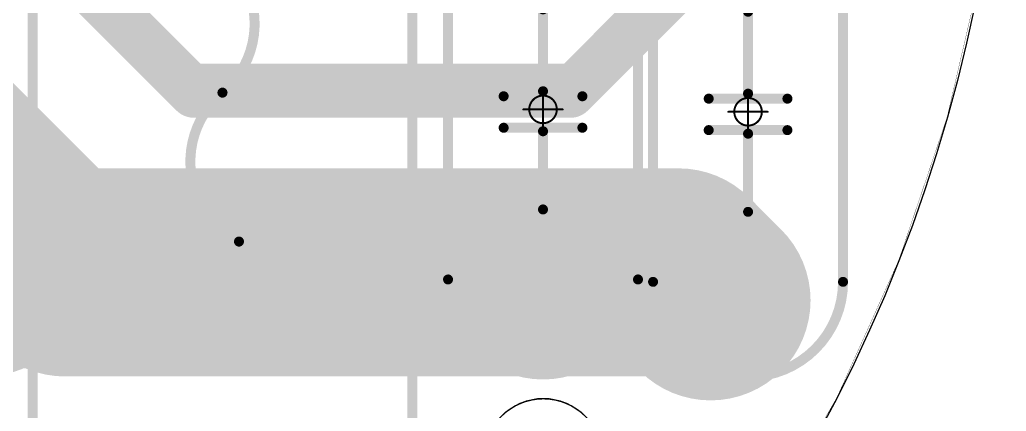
# Model space of a CAD drawing. Header units: millimetres. Extents: x 28 to 238, y 6 to 119.
# Drawn here: x 84.75 to 109.81, y 49.06 to 59 of the extents above; entities that cross this region are included whole.
import ezdxf

# ---------------------------------------------------------------- set-up
doc = ezdxf.new("R2010")
doc.units = ezdxf.units.MM
for name, color, linetype in [('BottomLayer', 5, 'Continuous'), ('BottomSolder', 6, 'Continuous'), ('KeepOutLayer', 6, 'Continuous'), ('Mechanical15', 56, 'Continuous'), ('MultiLayer', 9, 'Continuous'), ('PadHoleLayer', 156, 'Continuous'), ('TopLayer', 1, 'Continuous'), ('TopOverlay', 2, 'Continuous'), ('TopSolder', 216, 'Continuous'), ('ViaHoleLayer', 16, 'Continuous')]:
    doc.layers.add(name, color=color, linetype=linetype)

# ---------------------------------------------------------------- blocks, each defined once
blk = doc.blocks.new('FU_BLX_A_3')
at = {"layer": 'TopOverlay', "const_width": 0.254}
for points in [[(12.7, 4.826), (-13.97, 4.826)], [(12.7, -4.826), (-13.97, -4.826)]]:
    blk.add_lwpolyline(points, dxfattribs=at)
for points in [[(-3.782, -0.419, -0.535332), (0, 0)], [(3.782, 0.419, -0.535332), (0, 0)]]:
    blk.add_lwpolyline(points, format="xyb", dxfattribs=at)
at = {"layer": 'TopOverlay', "const_width": 0.127}
for points in [[(3.718, 0.419, 1), (3.845, 0.419, 1)], [(-0.064, 0, 1), (0.064, 0, 1)], [(-0.064, 0, 1), (0.064, 0, 1)]]:
    blk.add_lwpolyline(points, format="xyb", close=True, dxfattribs=at)
blk = doc.blocks.new('CBB_10_12_8_6')
at = {"layer": 'BottomLayer', "const_width": 1}
for points in [[(-5.5, 0, 1), (-4.5, 0, 1)], [(4.5, 0, 1), (5.5, 0, 1)]]:
    blk.add_lwpolyline(points, format="xyb", close=True, dxfattribs=at)
at = {"layer": 'BottomSolder', "const_width": 1.102}
for points in [[(-5.551, 0, 1), (-4.449, 0, 1)], [(4.449, 0, 1), (5.551, 0, 1)]]:
    blk.add_lwpolyline(points, format="xyb", close=True, dxfattribs=at)
at = {"layer": 'Mechanical15', "const_width": 0.05}
for points in [[(0, 0.5), (0, -0.5)], [(-0.5, 0), (0.5, 0)]]:
    blk.add_lwpolyline(points, dxfattribs=at)
at = {"layer": 'Mechanical15'}
for points, const_width in [([(-0.012, 0.5, 1), (0.012, 0.5, 1)], 0.025), ([(0.35, 0, 1), (-0.35, 0, 1)], 0.05), ([(-0.512, 0, 1), (-0.487, 0, 1)], 0.025), ([(-0.362, 0, 1), (-0.337, 0, 1)], 0.025), ([(0.337, 0, 1), (0.362, 0, 1)], 0.025), ([(0.487, 0, 1), (0.512, 0, 1)], 0.025), ([(-0.012, -0.5, 1), (0.012, -0.5, 1)], 0.025)]:
    blk.add_lwpolyline(points, format="xyb", close=True, dxfattribs=dict(at, const_width=const_width))
at = {"layer": 'MultiLayer', "const_width": 1}
for points in [[(-5.5, 0, 1), (-4.5, 0, 1)], [(4.5, 0, 1), (5.5, 0, 1)]]:
    blk.add_lwpolyline(points, format="xyb", close=True, dxfattribs=at)
at = {"layer": 'PadHoleLayer', "const_width": 0.5}
for points in [[(-5.25, 0, 1), (-4.75, 0, 1)], [(4.75, 0, 1), (5.25, 0, 1)]]:
    blk.add_lwpolyline(points, format="xyb", close=True, dxfattribs=at)
at = {"layer": 'TopLayer', "const_width": 1}
for points in [[(-5.5, 0, 1), (-4.5, 0, 1)], [(4.5, 0, 1), (5.5, 0, 1)]]:
    blk.add_lwpolyline(points, format="xyb", close=True, dxfattribs=at)
at = {"layer": 'TopOverlay', "const_width": 0.254}
for points in [[(-4.318, -2.413, -1), (-4.318, 2.413)], [(4.318, 2.413, -1), (4.318, -2.413)]]:
    blk.add_lwpolyline(points, format="xyb", dxfattribs=at)
for points in [[(-4.318, 2.413), (4.318, 2.413)], [(-0.466, 1), (-0.466, -1)], [(0.334, 1), (0.334, -1)], [(-2.54, 0), (-0.555, 0)], [(0.461, 0), (2.54, 0)], [(-4.318, -2.413), (4.318, -2.413)]]:
    blk.add_lwpolyline(points, dxfattribs=at)
at = {"layer": 'TopOverlay', "const_width": 0.127}
for points in [[(-4.381, 2.413, 1), (-4.255, 2.413, 1)], [(-4.381, 2.413, 1), (-4.255, 2.413, 1)], [(4.255, 2.413, 1), (4.381, 2.413, 1)], [(4.255, 2.413, 1), (4.381, 2.413, 1)], [(-0.529, 1, 1), (-0.402, 1, 1)], [(0.27, 1, 1), (0.397, 1, 1)], [(-2.603, 0, 1), (-2.477, 0, 1)], [(-0.619, 0, 1), (-0.492, 0, 1)], [(0.397, 0, 1), (0.524, 0, 1)], [(2.477, 0, 1), (2.603, 0, 1)], [(-0.529, -1, 1), (-0.402, -1, 1)], [(0.27, -1, 1), (0.397, -1, 1)], [(-4.381, -2.413, 1), (-4.255, -2.413, 1)], [(-4.381, -2.413, 1), (-4.255, -2.413, 1)], [(4.255, -2.413, 1), (4.381, -2.413, 1)], [(4.255, -2.413, 1), (4.381, -2.413, 1)]]:
    blk.add_lwpolyline(points, format="xyb", close=True, dxfattribs=at)
at = {"layer": 'TopSolder', "const_width": 1.102}
for points in [[(-5.551, 0, 1), (-4.449, 0, 1)], [(4.449, 0, 1), (5.551, 0, 1)]]:
    blk.add_lwpolyline(points, format="xyb", close=True, dxfattribs=at)
blk = doc.blocks.new('CBB_10_12_8_7')
at = {"layer": 'BottomLayer', "const_width": 1}
for points in [[(-5.5, 0, 1), (-4.5, 0, 1)], [(4.5, 0, 1), (5.5, 0, 1)]]:
    blk.add_lwpolyline(points, format="xyb", close=True, dxfattribs=at)
at = {"layer": 'BottomSolder', "const_width": 1.102}
for points in [[(-5.551, 0, 1), (-4.449, 0, 1)], [(4.449, 0, 1), (5.551, 0, 1)]]:
    blk.add_lwpolyline(points, format="xyb", close=True, dxfattribs=at)
at = {"layer": 'Mechanical15', "const_width": 0.05}
for points in [[(0, 0.5), (0, -0.5)], [(-0.5, 0), (0.5, 0)]]:
    blk.add_lwpolyline(points, dxfattribs=at)
at = {"layer": 'Mechanical15'}
for points, const_width in [([(-0.012, 0.5, 1), (0.012, 0.5, 1)], 0.025), ([(0.35, 0, 1), (-0.35, 0, 1)], 0.05), ([(-0.512, 0, 1), (-0.487, 0, 1)], 0.025), ([(-0.362, 0, 1), (-0.337, 0, 1)], 0.025), ([(0.337, 0, 1), (0.362, 0, 1)], 0.025), ([(0.487, 0, 1), (0.512, 0, 1)], 0.025), ([(-0.012, -0.5, 1), (0.012, -0.5, 1)], 0.025)]:
    blk.add_lwpolyline(points, format="xyb", close=True, dxfattribs=dict(at, const_width=const_width))
at = {"layer": 'MultiLayer', "const_width": 1}
for points in [[(-5.5, 0, 1), (-4.5, 0, 1)], [(4.5, 0, 1), (5.5, 0, 1)]]:
    blk.add_lwpolyline(points, format="xyb", close=True, dxfattribs=at)
at = {"layer": 'PadHoleLayer', "const_width": 0.5}
for points in [[(-5.25, 0, 1), (-4.75, 0, 1)], [(4.75, 0, 1), (5.25, 0, 1)]]:
    blk.add_lwpolyline(points, format="xyb", close=True, dxfattribs=at)
at = {"layer": 'TopLayer', "const_width": 1}
for points in [[(-5.5, 0, 1), (-4.5, 0, 1)], [(4.5, 0, 1), (5.5, 0, 1)]]:
    blk.add_lwpolyline(points, format="xyb", close=True, dxfattribs=at)
at = {"layer": 'TopOverlay', "const_width": 0.254}
for points in [[(-4.318, -2.413, -1), (-4.318, 2.413)], [(4.318, 2.413, -1), (4.318, -2.413)]]:
    blk.add_lwpolyline(points, format="xyb", dxfattribs=at)
for points in [[(-4.318, 2.413), (4.318, 2.413)], [(-0.466, 1), (-0.466, -1)], [(0.334, 1), (0.334, -1)], [(-2.54, 0), (-0.555, 0)], [(0.461, 0), (2.54, 0)], [(-4.318, -2.413), (4.318, -2.413)]]:
    blk.add_lwpolyline(points, dxfattribs=at)
at = {"layer": 'TopOverlay', "const_width": 0.127}
for points in [[(-4.381, 2.413, 1), (-4.255, 2.413, 1)], [(-4.381, 2.413, 1), (-4.255, 2.413, 1)], [(4.255, 2.413, 1), (4.381, 2.413, 1)], [(4.255, 2.413, 1), (4.381, 2.413, 1)], [(-0.529, 1, 1), (-0.402, 1, 1)], [(0.27, 1, 1), (0.397, 1, 1)], [(-2.603, 0, 1), (-2.477, 0, 1)], [(-0.619, 0, 1), (-0.492, 0, 1)], [(0.397, 0, 1), (0.524, 0, 1)], [(2.477, 0, 1), (2.603, 0, 1)], [(-0.529, -1, 1), (-0.402, -1, 1)], [(0.27, -1, 1), (0.397, -1, 1)], [(-4.381, -2.413, 1), (-4.255, -2.413, 1)], [(-4.381, -2.413, 1), (-4.255, -2.413, 1)], [(4.255, -2.413, 1), (4.381, -2.413, 1)], [(4.255, -2.413, 1), (4.381, -2.413, 1)]]:
    blk.add_lwpolyline(points, format="xyb", close=True, dxfattribs=at)
at = {"layer": 'TopSolder', "const_width": 1.102}
for points in [[(-5.551, 0, 1), (-4.449, 0, 1)], [(4.449, 0, 1), (5.551, 0, 1)]]:
    blk.add_lwpolyline(points, format="xyb", close=True, dxfattribs=at)

msp = doc.modelspace()

# ---------------------------------------------------------------- linework, layer by layer
for centre, radius in [((70.558, 67.272), 39.25), ((98.051, 47.875), 1.507)]:
    msp.add_circle(centre, radius)
at = {"layer": 'BottomLayer'}
for points, const_width in [([(82.686, 63.641), (89.179, 57.148)], 1.27), ([(77.904, 60.484), (85.903, 52.485)], 5.08), ([(98.735, 57.148), (103.252, 61.666)], 1.27), ([(89.179, 57.148), (98.735, 57.148)], 1.27), ([(85.903, 52.485), (101.693, 52.485)], 5.08), ([(101.693, 52.485), (102.3, 51.878)], 5.08)]:
    msp.add_lwpolyline(points, dxfattribs=dict(at, const_width=const_width))
for points, const_width in [([(88.862, 57.148, 1), (89.497, 57.148, 1)], 0.635), ([(88.862, 57.148, 1), (89.497, 57.148, 1)], 0.635), ([(98.417, 57.148, 1), (99.052, 57.148, 1)], 0.635), ([(98.417, 57.148, 1), (99.052, 57.148, 1)], 0.635), ([(84.681, 56.02, 1), (85.031, 56.02, 1)], 0.35), ([(85.225, 54.949, 1), (85.575, 54.949, 1)], 0.35), ([(93.816, 54.812, 1), (94.166, 54.812, 1)], 0.35), ([(84.633, 52.485, 1), (87.173, 52.485, 1)], 2.54), ([(84.633, 52.485, 1), (87.173, 52.485, 1)], 2.54), ([(87.198, 54.711, 1), (87.548, 54.711, 1)], 0.35), ([(88.509, 54.609, 1), (88.859, 54.609, 1)], 0.35), ([(90.754, 54.54, 1), (91.104, 54.54, 1)], 0.35), ([(91.894, 54.574, 1), (92.244, 54.574, 1)], 0.35), ([(93, 54.574, 1), (93.35, 54.574, 1)], 0.35), ([(95.415, 54.643, 1), (95.765, 54.643, 1)], 0.35), ([(97.032, 54.609, 1), (97.382, 54.609, 1)], 0.35), ([(100.423, 52.485, 1), (102.963, 52.485, 1)], 2.54), ([(100.423, 52.485, 1), (102.963, 52.485, 1)], 2.54), ([(99.685, 54.66, 1), (100.035, 54.66, 1)], 0.35), ([(101.097, 54.762, 1), (101.447, 54.762, 1)], 0.35), ([(85.974, 54.37, 1), (86.324, 54.37, 1)], 0.35), ([(89.784, 54.438, 1), (90.134, 54.438, 1)], 0.35), ([(98.478, 54.421, 1), (98.828, 54.421, 1)], 0.35), ([(102.203, 54.302, 1), (102.553, 54.302, 1)], 0.35), ([(101.03, 51.878, 1), (103.57, 51.878, 1)], 2.54), ([(87.488, 54.013, 1), (87.838, 54.013, 1)], 0.35), ([(88.611, 53.86, 1), (88.961, 53.86, 1)], 0.35), ([(94.208, 53.911, 1), (94.558, 53.911, 1)], 0.35), ([(96.045, 53.911, 1), (96.395, 53.911, 1)], 0.35), ([(84.953, 53.69, 1), (85.303, 53.69, 1)], 0.35), ([(86.909, 53.554, 1), (87.259, 53.554, 1)], 0.35), ([(89.699, 53.69, 1), (90.049, 53.69, 1)], 0.35), ([(91.026, 53.656, 1), (91.376, 53.656, 1)], 0.35), ([(92.625, 53.656, 1), (92.975, 53.656, 1)], 0.35), ([(100.315, 53.656, 1), (100.665, 53.656, 1)], 0.35), ([(95.109, 53.367, 1), (95.459, 53.367, 1)], 0.35), ([(97.27, 53.418, 1), (97.62, 53.418, 1)], 0.35), ([(98.767, 53.452, 1), (99.117, 53.452, 1)], 0.35), ([(99.634, 53.298, 1), (99.984, 53.298, 1)], 0.35), ([(101.421, 53.418, 1), (101.771, 53.418, 1)], 0.35), ([(87.947, 53.06, 1), (88.297, 53.06, 1)], 0.35), ([(103.292, 53.163, 1), (103.642, 53.163, 1)], 0.35), ([(85.871, 52.873, 1), (86.221, 52.873, 1)], 0.35), ([(87.08, 52.822, 1), (87.43, 52.822, 1)], 0.35), ([(88.934, 52.89, 1), (89.284, 52.89, 1)], 0.35), ([(90.397, 52.873, 1), (90.747, 52.873, 1)], 0.35), ([(91.86, 52.907, 1), (92.21, 52.907, 1)], 0.35), ([(96.249, 52.805, 1), (96.599, 52.805, 1)], 0.35), ([(101.914, 52.958, 1), (102.264, 52.958, 1)], 0.35), ([(93.051, 52.703, 1), (93.401, 52.703, 1)], 0.35), ([(94.106, 52.771, 1), (94.456, 52.771, 1)], 0.35), ([(95.143, 52.312, 1), (95.493, 52.312, 1)], 0.35), ([(99.294, 52.397, 1), (99.644, 52.397, 1)], 0.35), ([(101.046, 52.397, 1), (101.396, 52.397, 1)], 0.35), ([(85.327, 51.937, 1), (85.677, 51.937, 1)], 0.35), ([(86.722, 51.904, 1), (87.072, 51.904, 1)], 0.35), ([(87.981, 51.87, 1), (88.331, 51.87, 1)], 0.35), ([(89.155, 51.819, 1), (89.505, 51.819, 1)], 0.35), ([(90.227, 51.819, 1), (90.577, 51.819, 1)], 0.35), ([(91.179, 51.853, 1), (91.529, 51.853, 1)], 0.35), ([(92.03, 51.887, 1), (92.38, 51.887, 1)], 0.35), ([(92.932, 51.887, 1), (93.282, 51.887, 1)], 0.35), ([(99.873, 51.802, 1), (100.223, 51.802, 1)], 0.35), ([(94.225, 51.699, 1), (94.575, 51.699, 1)], 0.35), ([(96.164, 51.716, 1), (96.514, 51.716, 1)], 0.35), ([(101.063, 51.138, 1), (101.413, 51.138, 1)], 0.35), ([(85.153, 50.972, 1), (85.503, 50.972, 1)], 0.35), ([(86.777, 50.883, 1), (87.127, 50.883, 1)], 0.35), ([(87.845, 50.781, 1), (88.195, 50.781, 1)], 0.35), ([(89.937, 50.781, 1), (90.287, 50.781, 1)], 0.35), ([(90.737, 50.866, 1), (91.087, 50.866, 1)], 0.35), ([(91.69, 50.781, 1), (92.04, 50.781, 1)], 0.35), ([(93.765, 50.798, 1), (94.115, 50.798, 1)], 0.35), ([(88.781, 50.747, 1), (89.131, 50.747, 1)], 0.35), ([(92.796, 50.764, 1), (93.146, 50.764, 1)], 0.35), ([(95.058, 50.747, 1), (95.408, 50.747, 1)], 0.35), ([(96.198, 50.747, 1), (96.548, 50.747, 1)], 0.35), ([(99.26, 50.764, 1), (99.61, 50.764, 1)], 0.35), ([(100.417, 50.56, 1), (100.767, 50.56, 1)], 0.35), ([(101.727, 50.032, 1), (102.077, 50.032, 1)], 0.35), ([(102.867, 49.93, 1), (103.217, 49.93, 1)], 0.35)]:
    msp.add_lwpolyline(points, format="xyb", close=True, dxfattribs=dict(at, const_width=const_width))
at = {"layer": 'KeepOutLayer', "const_width": 0.00645}
msp.add_lwpolyline([(34.052, 52.857, -3.804617), (64.049, 28.566)], format="xyb", dxfattribs=at)
msp.add_lwpolyline([(34.052, 52.857, -3.804617), (64.049, 28.566)], format="xyb", dxfattribs=at)
at = {"layer": 'KeepOutLayer', "const_width": 0.0254}
msp.add_lwpolyline([(99.551, 47.875, 1), (96.551, 47.875, 1)], format="xyb", close=True, dxfattribs=at)
at = {"layer": 'MultiLayer'}
for p, q in [((97.903, 49.375), (97.613, 49.317)), ((98.051, 49.375), (97.903, 49.375)), ((98.198, 49.375), (98.051, 49.375)), ((98.488, 49.317), (98.198, 49.375)), ((97.34, 49.204), (97.094, 49.04)), ((97.613, 49.317), (97.34, 49.204)), ((98.761, 49.204), (98.488, 49.317)), ((99.007, 49.04), (98.761, 49.204))]:
    msp.add_line(p, q, dxfattribs=at)
at = {"layer": 'MultiLayer', "const_width": 0.35}
for points in [[(84.681, 56.02, 1), (85.031, 56.02, 1)], [(85.225, 54.949, 1), (85.575, 54.949, 1)], [(93.816, 54.812, 1), (94.166, 54.812, 1)], [(87.198, 54.711, 1), (87.548, 54.711, 1)], [(88.509, 54.609, 1), (88.859, 54.609, 1)], [(90.754, 54.54, 1), (91.104, 54.54, 1)], [(91.894, 54.574, 1), (92.244, 54.574, 1)], [(93, 54.574, 1), (93.35, 54.574, 1)], [(95.415, 54.643, 1), (95.765, 54.643, 1)], [(97.032, 54.609, 1), (97.382, 54.609, 1)], [(99.685, 54.66, 1), (100.035, 54.66, 1)], [(101.097, 54.762, 1), (101.447, 54.762, 1)], [(85.974, 54.37, 1), (86.324, 54.37, 1)], [(89.784, 54.438, 1), (90.134, 54.438, 1)], [(98.478, 54.421, 1), (98.828, 54.421, 1)], [(102.203, 54.302, 1), (102.553, 54.302, 1)], [(87.488, 54.013, 1), (87.838, 54.013, 1)], [(88.611, 53.86, 1), (88.961, 53.86, 1)], [(94.208, 53.911, 1), (94.558, 53.911, 1)], [(96.045, 53.911, 1), (96.395, 53.911, 1)], [(84.953, 53.69, 1), (85.303, 53.69, 1)], [(86.909, 53.554, 1), (87.259, 53.554, 1)], [(89.699, 53.69, 1), (90.049, 53.69, 1)], [(91.026, 53.656, 1), (91.376, 53.656, 1)], [(92.625, 53.656, 1), (92.975, 53.656, 1)], [(100.315, 53.656, 1), (100.665, 53.656, 1)], [(95.109, 53.367, 1), (95.459, 53.367, 1)], [(97.27, 53.418, 1), (97.62, 53.418, 1)], [(98.767, 53.452, 1), (99.117, 53.452, 1)], [(99.634, 53.298, 1), (99.984, 53.298, 1)], [(101.421, 53.418, 1), (101.771, 53.418, 1)], [(87.947, 53.06, 1), (88.297, 53.06, 1)], [(103.292, 53.163, 1), (103.642, 53.163, 1)], [(85.871, 52.873, 1), (86.221, 52.873, 1)], [(87.08, 52.822, 1), (87.43, 52.822, 1)], [(88.934, 52.89, 1), (89.284, 52.89, 1)], [(90.397, 52.873, 1), (90.747, 52.873, 1)], [(91.86, 52.907, 1), (92.21, 52.907, 1)], [(96.249, 52.805, 1), (96.599, 52.805, 1)], [(101.914, 52.958, 1), (102.264, 52.958, 1)], [(93.051, 52.703, 1), (93.401, 52.703, 1)], [(94.106, 52.771, 1), (94.456, 52.771, 1)], [(95.143, 52.312, 1), (95.493, 52.312, 1)], [(99.294, 52.397, 1), (99.644, 52.397, 1)], [(101.046, 52.397, 1), (101.396, 52.397, 1)], [(85.327, 51.937, 1), (85.677, 51.937, 1)], [(86.722, 51.904, 1), (87.072, 51.904, 1)], [(87.981, 51.87, 1), (88.331, 51.87, 1)], [(89.155, 51.819, 1), (89.505, 51.819, 1)], [(90.227, 51.819, 1), (90.577, 51.819, 1)], [(91.179, 51.853, 1), (91.529, 51.853, 1)], [(92.03, 51.887, 1), (92.38, 51.887, 1)], [(92.932, 51.887, 1), (93.282, 51.887, 1)], [(99.873, 51.802, 1), (100.223, 51.802, 1)], [(94.225, 51.699, 1), (94.575, 51.699, 1)], [(96.164, 51.716, 1), (96.514, 51.716, 1)], [(101.063, 51.138, 1), (101.413, 51.138, 1)], [(85.153, 50.972, 1), (85.503, 50.972, 1)], [(86.777, 50.883, 1), (87.127, 50.883, 1)], [(87.845, 50.781, 1), (88.195, 50.781, 1)], [(89.937, 50.781, 1), (90.287, 50.781, 1)], [(90.737, 50.866, 1), (91.087, 50.866, 1)], [(91.69, 50.781, 1), (92.04, 50.781, 1)], [(93.765, 50.798, 1), (94.115, 50.798, 1)], [(88.781, 50.747, 1), (89.131, 50.747, 1)], [(92.796, 50.764, 1), (93.146, 50.764, 1)], [(95.058, 50.747, 1), (95.408, 50.747, 1)], [(96.198, 50.747, 1), (96.548, 50.747, 1)], [(99.26, 50.764, 1), (99.61, 50.764, 1)], [(100.417, 50.56, 1), (100.767, 50.56, 1)], [(101.727, 50.032, 1), (102.077, 50.032, 1)], [(102.867, 49.93, 1), (103.217, 49.93, 1)]]:
    msp.add_lwpolyline(points, format="xyb", close=True, dxfattribs=at)
at = {"layer": 'TopLayer'}
for points, const_width in [([(82.686, 63.641), (89.075, 57.253)], 1.27), ([(77.904, 60.484), (83.843, 54.545)], 5.08), ([(98.839, 57.253), (103.252, 61.666)], 1.27), ([(89.075, 57.253), (98.839, 57.253)], 1.27), ([(81.42, 54.809), (83.539, 52.69)], 5.08), ([(83.843, 52.69), (83.843, 54.545)], 5.08), ([(83.843, 52.69), (101.488, 52.69)], 5.08), ([(83.843, 52.485), (83.843, 52.69)], 5.08), ([(101.488, 52.69), (102.3, 51.878)], 5.08)]:
    msp.add_lwpolyline(points, dxfattribs=dict(at, const_width=const_width))
for points, const_width in [([(88.757, 57.253, 1), (89.392, 57.253, 1)], 0.635), ([(88.757, 57.253, 1), (89.392, 57.253, 1)], 0.635), ([(98.522, 57.253, 1), (99.157, 57.253, 1)], 0.635), ([(98.522, 57.253, 1), (99.157, 57.253, 1)], 0.635), ([(82.573, 54.545, 1), (85.113, 54.545, 1)], 2.54), ([(82.573, 54.545, 1), (85.113, 54.545, 1)], 2.54), ([(84.681, 56.02, 1), (85.031, 56.02, 1)], 0.35), ([(82.269, 52.69, 1), (84.809, 52.69, 1)], 2.54), ([(82.573, 52.69, 1), (85.113, 52.69, 1)], 2.54), ([(82.573, 52.69, 1), (85.113, 52.69, 1)], 2.54), ([(82.573, 52.69, 1), (85.113, 52.69, 1)], 2.54), ([(85.225, 54.949, 1), (85.575, 54.949, 1)], 0.35), ([(93.816, 54.812, 1), (94.166, 54.812, 1)], 0.35), ([(100.218, 52.69, 1), (102.758, 52.69, 1)], 2.54), ([(100.218, 52.69, 1), (102.758, 52.69, 1)], 2.54), ([(82.573, 52.485, 1), (85.113, 52.485, 1)], 2.54), ([(87.198, 54.711, 1), (87.548, 54.711, 1)], 0.35), ([(88.509, 54.609, 1), (88.859, 54.609, 1)], 0.35), ([(90.754, 54.54, 1), (91.104, 54.54, 1)], 0.35), ([(91.894, 54.574, 1), (92.244, 54.574, 1)], 0.35), ([(93, 54.574, 1), (93.35, 54.574, 1)], 0.35), ([(95.415, 54.643, 1), (95.765, 54.643, 1)], 0.35), ([(97.032, 54.609, 1), (97.382, 54.609, 1)], 0.35), ([(99.685, 54.66, 1), (100.035, 54.66, 1)], 0.35), ([(101.097, 54.762, 1), (101.447, 54.762, 1)], 0.35), ([(85.974, 54.37, 1), (86.324, 54.37, 1)], 0.35), ([(89.784, 54.438, 1), (90.134, 54.438, 1)], 0.35), ([(98.478, 54.421, 1), (98.828, 54.421, 1)], 0.35), ([(102.203, 54.302, 1), (102.553, 54.302, 1)], 0.35), ([(101.03, 51.878, 1), (103.57, 51.878, 1)], 2.54), ([(87.488, 54.013, 1), (87.838, 54.013, 1)], 0.35), ([(88.611, 53.86, 1), (88.961, 53.86, 1)], 0.35), ([(94.208, 53.911, 1), (94.558, 53.911, 1)], 0.35), ([(96.045, 53.911, 1), (96.395, 53.911, 1)], 0.35), ([(84.953, 53.69, 1), (85.303, 53.69, 1)], 0.35), ([(86.909, 53.554, 1), (87.259, 53.554, 1)], 0.35), ([(89.699, 53.69, 1), (90.049, 53.69, 1)], 0.35), ([(91.026, 53.656, 1), (91.376, 53.656, 1)], 0.35), ([(92.625, 53.656, 1), (92.975, 53.656, 1)], 0.35), ([(100.315, 53.656, 1), (100.665, 53.656, 1)], 0.35), ([(95.109, 53.367, 1), (95.459, 53.367, 1)], 0.35), ([(97.27, 53.418, 1), (97.62, 53.418, 1)], 0.35), ([(98.767, 53.452, 1), (99.117, 53.452, 1)], 0.35), ([(99.634, 53.298, 1), (99.984, 53.298, 1)], 0.35), ([(101.421, 53.418, 1), (101.771, 53.418, 1)], 0.35), ([(87.947, 53.06, 1), (88.297, 53.06, 1)], 0.35), ([(103.292, 53.163, 1), (103.642, 53.163, 1)], 0.35), ([(85.871, 52.873, 1), (86.221, 52.873, 1)], 0.35), ([(87.08, 52.822, 1), (87.43, 52.822, 1)], 0.35), ([(88.934, 52.89, 1), (89.284, 52.89, 1)], 0.35), ([(90.397, 52.873, 1), (90.747, 52.873, 1)], 0.35), ([(91.86, 52.907, 1), (92.21, 52.907, 1)], 0.35), ([(96.249, 52.805, 1), (96.599, 52.805, 1)], 0.35), ([(101.914, 52.958, 1), (102.264, 52.958, 1)], 0.35), ([(93.051, 52.703, 1), (93.401, 52.703, 1)], 0.35), ([(94.106, 52.771, 1), (94.456, 52.771, 1)], 0.35), ([(95.143, 52.312, 1), (95.493, 52.312, 1)], 0.35), ([(99.294, 52.397, 1), (99.644, 52.397, 1)], 0.35), ([(101.046, 52.397, 1), (101.396, 52.397, 1)], 0.35), ([(85.327, 51.937, 1), (85.677, 51.937, 1)], 0.35), ([(86.722, 51.904, 1), (87.072, 51.904, 1)], 0.35), ([(87.981, 51.87, 1), (88.331, 51.87, 1)], 0.35), ([(89.155, 51.819, 1), (89.505, 51.819, 1)], 0.35), ([(90.227, 51.819, 1), (90.577, 51.819, 1)], 0.35), ([(91.179, 51.853, 1), (91.529, 51.853, 1)], 0.35), ([(92.03, 51.887, 1), (92.38, 51.887, 1)], 0.35), ([(92.932, 51.887, 1), (93.282, 51.887, 1)], 0.35), ([(99.873, 51.802, 1), (100.223, 51.802, 1)], 0.35), ([(94.225, 51.699, 1), (94.575, 51.699, 1)], 0.35), ([(96.164, 51.716, 1), (96.514, 51.716, 1)], 0.35), ([(101.063, 51.138, 1), (101.413, 51.138, 1)], 0.35), ([(85.153, 50.972, 1), (85.503, 50.972, 1)], 0.35), ([(86.777, 50.883, 1), (87.127, 50.883, 1)], 0.35), ([(87.845, 50.781, 1), (88.195, 50.781, 1)], 0.35), ([(89.937, 50.781, 1), (90.287, 50.781, 1)], 0.35), ([(90.737, 50.866, 1), (91.087, 50.866, 1)], 0.35), ([(91.69, 50.781, 1), (92.04, 50.781, 1)], 0.35), ([(93.765, 50.798, 1), (94.115, 50.798, 1)], 0.35), ([(88.781, 50.747, 1), (89.131, 50.747, 1)], 0.35), ([(92.796, 50.764, 1), (93.146, 50.764, 1)], 0.35), ([(95.058, 50.747, 1), (95.408, 50.747, 1)], 0.35), ([(96.198, 50.747, 1), (96.548, 50.747, 1)], 0.35), ([(99.26, 50.764, 1), (99.61, 50.764, 1)], 0.35), ([(100.417, 50.56, 1), (100.767, 50.56, 1)], 0.35), ([(101.727, 50.032, 1), (102.077, 50.032, 1)], 0.35), ([(102.867, 49.93, 1), (103.217, 49.93, 1)], 0.35)]:
    msp.add_lwpolyline(points, format="xyb", close=True, dxfattribs=dict(at, const_width=const_width))
at = {"layer": 'ViaHoleLayer', "const_width": 0.2}
for points in [[(84.756, 56.02, 1), (84.956, 56.02, 1)], [(85.3, 54.949, 1), (85.5, 54.949, 1)], [(87.273, 54.711, 1), (87.473, 54.711, 1)], [(93.891, 54.812, 1), (94.091, 54.812, 1)], [(101.172, 54.762, 1), (101.372, 54.762, 1)], [(88.584, 54.609, 1), (88.784, 54.609, 1)], [(89.859, 54.438, 1), (90.059, 54.438, 1)], [(90.829, 54.54, 1), (91.029, 54.54, 1)], [(91.969, 54.574, 1), (92.169, 54.574, 1)], [(93.075, 54.574, 1), (93.275, 54.574, 1)], [(95.49, 54.643, 1), (95.69, 54.643, 1)], [(97.107, 54.609, 1), (97.307, 54.609, 1)], [(99.76, 54.66, 1), (99.96, 54.66, 1)], [(86.049, 54.37, 1), (86.249, 54.37, 1)], [(98.553, 54.421, 1), (98.753, 54.421, 1)], [(102.278, 54.302, 1), (102.478, 54.302, 1)], [(87.563, 54.013, 1), (87.763, 54.013, 1)], [(85.028, 53.69, 1), (85.228, 53.69, 1)], [(88.686, 53.86, 1), (88.886, 53.86, 1)], [(89.774, 53.69, 1), (89.974, 53.69, 1)], [(94.283, 53.911, 1), (94.483, 53.911, 1)], [(96.12, 53.911, 1), (96.32, 53.911, 1)], [(86.984, 53.554, 1), (87.184, 53.554, 1)], [(91.101, 53.656, 1), (91.301, 53.656, 1)], [(92.7, 53.656, 1), (92.9, 53.656, 1)], [(98.842, 53.452, 1), (99.042, 53.452, 1)], [(100.39, 53.656, 1), (100.59, 53.656, 1)], [(95.184, 53.367, 1), (95.384, 53.367, 1)], [(97.345, 53.418, 1), (97.545, 53.418, 1)], [(99.709, 53.298, 1), (99.909, 53.298, 1)], [(101.496, 53.418, 1), (101.696, 53.418, 1)], [(88.022, 53.06, 1), (88.222, 53.06, 1)], [(101.989, 52.958, 1), (102.189, 52.958, 1)], [(103.367, 53.163, 1), (103.567, 53.163, 1)], [(85.946, 52.873, 1), (86.146, 52.873, 1)], [(87.155, 52.822, 1), (87.355, 52.822, 1)], [(89.009, 52.89, 1), (89.209, 52.89, 1)], [(90.472, 52.873, 1), (90.672, 52.873, 1)], [(91.935, 52.907, 1), (92.135, 52.907, 1)], [(93.126, 52.703, 1), (93.326, 52.703, 1)], [(94.181, 52.771, 1), (94.381, 52.771, 1)], [(96.324, 52.805, 1), (96.524, 52.805, 1)], [(95.218, 52.312, 1), (95.418, 52.312, 1)], [(99.369, 52.397, 1), (99.569, 52.397, 1)], [(101.121, 52.397, 1), (101.321, 52.397, 1)], [(85.402, 51.937, 1), (85.602, 51.937, 1)], [(86.797, 51.904, 1), (86.997, 51.904, 1)], [(88.056, 51.87, 1), (88.256, 51.87, 1)], [(89.23, 51.819, 1), (89.43, 51.819, 1)], [(90.302, 51.819, 1), (90.502, 51.819, 1)], [(91.254, 51.853, 1), (91.454, 51.853, 1)], [(92.105, 51.887, 1), (92.305, 51.887, 1)], [(93.007, 51.887, 1), (93.207, 51.887, 1)], [(94.3, 51.699, 1), (94.5, 51.699, 1)], [(96.239, 51.716, 1), (96.439, 51.716, 1)], [(99.948, 51.802, 1), (100.148, 51.802, 1)], [(85.228, 50.972, 1), (85.428, 50.972, 1)], [(101.138, 51.138, 1), (101.338, 51.138, 1)], [(86.852, 50.883, 1), (87.052, 50.883, 1)], [(87.92, 50.781, 1), (88.12, 50.781, 1)], [(88.856, 50.747, 1), (89.056, 50.747, 1)], [(90.012, 50.781, 1), (90.212, 50.781, 1)], [(90.812, 50.866, 1), (91.012, 50.866, 1)], [(91.765, 50.781, 1), (91.965, 50.781, 1)], [(92.871, 50.764, 1), (93.071, 50.764, 1)], [(93.84, 50.798, 1), (94.04, 50.798, 1)], [(95.133, 50.747, 1), (95.333, 50.747, 1)], [(96.273, 50.747, 1), (96.473, 50.747, 1)], [(99.335, 50.764, 1), (99.535, 50.764, 1)], [(100.492, 50.56, 1), (100.692, 50.56, 1)], [(101.802, 50.032, 1), (102.002, 50.032, 1)], [(102.942, 49.93, 1), (103.142, 49.93, 1)]]:
    msp.add_lwpolyline(points, format="xyb", close=True, dxfattribs=at)

# ---------------------------------------------------------------- block references
for name, p, rotation in [('FU_BLX_A_3', (89.9, 57.152), 270), ('CBB_10_12_8_6', (98.043, 56.727), 90), ('CBB_10_12_8_7', (103.252, 56.666), 90)]:
    msp.add_blockref(name, p, dxfattribs=dict(rotation=rotation))

doc.saveas('drawing.dxf')
